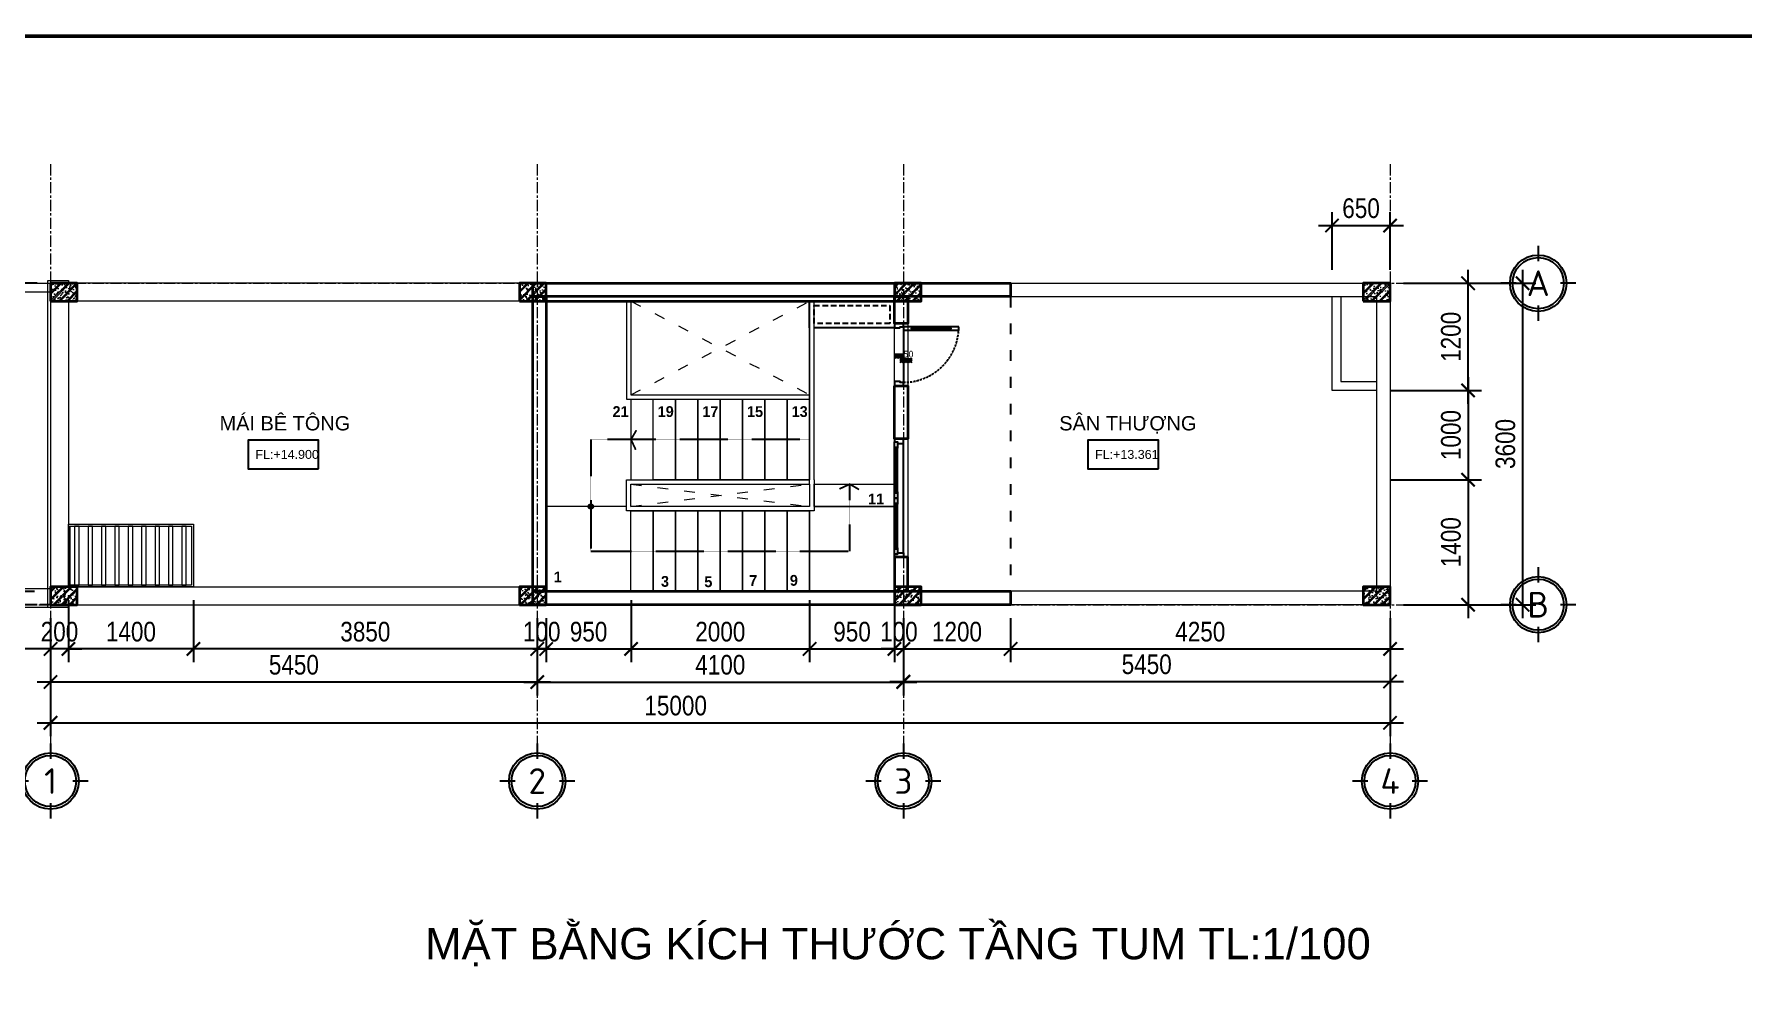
# Model space of a CAD drawing. Header units: inches. Extents: x 236662 to 497023, y -248575 to 81795.
# Drawn here: x 327279 to 346412, y -64520 to -53706 of the extents above; entities that cross this region are included whole.
import ezdxf
from ezdxf.enums import TextEntityAlignment as Align

# ---------------------------------------------------------------- set-up
doc = ezdxf.new("R2010")
doc.units = ezdxf.units.IN
doc.header["$LTSCALE"] = 10
doc.header["$MEASUREMENT"] = 0
for name, pattern in [('ACAD_ISO03W100', [30, 12, -18]), ('CENTER', [2, 1.25, -0.25, 0.25, -0.25]), ('DASHED2', [0.375, 0.25, -0.125]), ('HIDDEN', [0.375, 0.25, -0.125])]:
    doc.linetypes.add(name, pattern=pattern)
for name, color, linetype in [('01. HP_TEXT', 9, 'Continuous'), ('04. HP_CUA', 153, 'Continuous'), ('07. HP_KY HIEU', 43, 'Continuous'), ('08. HP_DIM', 118, 'Continuous'), ('10. HP_VAT DUNG 1', 144, 'Continuous'), ('12. HP_NET KHUAT', 25, 'ACAD_ISO03W100'), ('TEXT', 2, 'Continuous')]:
    doc.layers.add(name, color=color, linetype=linetype)
for name, color, linetype, lineweight in [('02. HP_BE TONG', 1, 'Continuous', 35), ('03. HP_TUONG', 2, 'Continuous', 35), ('05. HP_TRUC', 251, 'CENTER', 5), ('06. HP_THAY 1', 134, 'Continuous', 15), ('06. HP_THAY 2', 147, 'Continuous', 13), ('09_HP_HATCH', 8, 'Continuous', 5), ('14. HP_OPENING', 250, 'ACAD_ISO03W100', 5), ('GHICHU', 7, 'Continuous', 9), ('N KHUAT', 8, 'Continuous', 5)]:
    doc.layers.add(name, color=color, linetype=linetype, lineweight=lineweight)
doc.styles.add('AVO', font='VNI-Avo-Bold.TTF')
doc.styles.add('BAOANNOTE', font='Arial.ttf', dxfattribs={"width": 0.8})
doc.styles.add('ISOCP50', font='ISOCPEUR.TTF')
doc.styles.get("Standard").update_dxf_attribs({"font": 'Arial.ttf'})
doc.styles.add('Tahoma', font='Tahoma.ttf')
doc.styles.add('TEXT (none)', font='Arial.ttf')
doc.styles.add('text2', font='VHELVCN.TTF')
doc.dimstyles.new('AL-100', dxfattribs={"dimtxt": 220, "dimasz": 150, "dimexe": 150, "dimexo": 150, "dimgap": 80, "dimtad": 1, "dimdec": 0, "dimzin": 9, "dimtxsty": 'text2', "dimblk": 'ARCHTICK', "dimcen": 1, "dimdle": 150, "dimclrd": 256, "dimclre": 256, "dimclrt": 7, "dimadec": 0, "dimazin": 0, "dimtfac": 1, "dimtdec": 0, "dimtix": 1, "dimtmove": 2, "dimatfit": 3, "dimldrblk": 'ARCHTICK', "dimfxl": 1, "dimtolj": 1, "dimtzin": 0, "dimlwd": -1, "dimlwe": -1, "dimarcsym": 0})

# ---------------------------------------------------------------- blocks, each defined once
blk = doc.blocks.new('grid test1')
at = {"ltscale": 20}
for p, q in [((0, 440), (0, 260)), ((-260, 0), (-440, 0)), ((440, 0), (260, 0)), ((0, -260), (0, -440))]:
    blk.add_line(p, q, dxfattribs=at)
at = {"color": 251, "ltscale": 20, "true_color": 0x636466}
for radius in [330, 300]:
    blk.add_circle((0, 0), radius, dxfattribs=at)
at = {"layer": '01. HP_TEXT', "color": 2, "ltscale": 20, "true_color": 0xf1eb1f, "style": 'ISOCP50'}
blk.add_attdef('GRID', text='', height=300, dxfattribs=at).set_placement((-37, 0), align=Align.MIDDLE_CENTER)
blk = doc.blocks.new('zcsadsdasd3')
at = {"layer": '05. HP_TRUC', "ltscale": 10}
for p, q in [((-15000, 4933), (-15000, -1554)), ((-9550, 4933), (-9550, -1554)), ((-5450, 4933), (-5450, -1554)), ((0, 4933), (0, -1554)), ((-15930, 3600), (1239, 3600)), ((-15930, 0), (1239, 0))]:
    blk.add_line(p, q, dxfattribs=at)
at = {"layer": '07. HP_KY HIEU', "ltscale": 20}
ref = blk.add_blockref('grid test1', (1659, 3600), dxfattribs=dict(at, xscale=0.9555000001564621, yscale=0.9555000001564621, zscale=0.9555000001564621))
ref.add_attrib('GRID', 'A', dxfattribs={"layer": 'TEXT', "ltscale": 20, "height": 287, "style": 'ISOCP50'}).set_placement((1659, 3600), align=Align.MIDDLE_CENTER)
ref = blk.add_blockref('grid test1', (1659, 0), dxfattribs=dict(at, xscale=0.9555000001564621, yscale=0.9555000001564621, zscale=0.9555000001564621))
ref.add_attrib('GRID', 'B', dxfattribs={"layer": 'TEXT', "ltscale": 20, "height": 287, "style": 'ISOCP50'}).set_placement((1659, 0), align=Align.MIDDLE_CENTER)
ref = blk.add_blockref('grid test1', (-15000, -1975), dxfattribs=dict(at, xscale=0.9555000001564621, yscale=0.9555000001564621, zscale=0.9555000001564621))
ref.add_attrib('GRID', '1', dxfattribs={"layer": 'TEXT', "ltscale": 20, "height": 287, "style": 'ISOCP50'}).set_placement((-15000, -1975), align=Align.MIDDLE_CENTER)
ref = blk.add_blockref('grid test1', (-9550, -1975), dxfattribs=dict(at, xscale=0.9555000001564621, yscale=0.9555000001564621, zscale=0.9555000001564621))
ref.add_attrib('GRID', '2', dxfattribs={"layer": 'TEXT', "ltscale": 20, "height": 287, "style": 'ISOCP50'}).set_placement((-9550, -1975), align=Align.MIDDLE_CENTER)
ref = blk.add_blockref('grid test1', (-5450, -1975), dxfattribs=dict(at, xscale=0.9555000001564621, yscale=0.9555000001564621, zscale=0.9555000001564621))
ref.add_attrib('GRID', '3', dxfattribs={"layer": 'TEXT', "ltscale": 20, "height": 287, "style": 'ISOCP50'}).set_placement((-5450, -1975), align=Align.MIDDLE_CENTER)
ref = blk.add_blockref('grid test1', (0, -1975), dxfattribs=dict(at, xscale=0.9555000001564621, yscale=0.9555000001564621, zscale=0.9555000001564621))
ref.add_attrib('GRID', '4', dxfattribs={"layer": 'TEXT', "ltscale": 20, "height": 287, "style": 'ISOCP50'}).set_placement((0, -1975), align=Align.MIDDLE_CENTER)
blk = doc.blocks.new('_ArchTick')
at = {"color": 0, "linetype": 'ByBlock', "const_width": 0.15}
blk.add_lwpolyline([(-0.5, -0.5), (0.5, 0.5)], dxfattribs=at)
blk = doc.blocks.new('*D929')
at = {"layer": '08. HP_DIM', "transparency": 16777216}
for p, q in [((343336, -58545), (343336, -60245)), ((342612, -58695), (343486, -58695)), ((342612, -60095), (343486, -60095))]:
    blk.add_line(p, q, dxfattribs=at)
at = {"layer": 'Defpoints', "color": 0, "transparency": 16777216}
for p in [(342462, -58695), (342462, -60095), (343336, -60095)]:
    blk.add_point(p, dxfattribs=at)
at = {"layer": '08. HP_DIM', "transparency": 16777216, "xscale": 150, "yscale": 150, "zscale": 150}
for p, rotation in [((343336, -58695), 90), ((343336, -60095), 270)]:
    blk.add_blockref('_ArchTick', p, dxfattribs=dict(at, rotation=rotation))
at = {"layer": '08. HP_DIM', "color": 7, "transparency": 16777216, "insert": (343144, -59395), "char_height": 220, "attachment_point": 5, "rotation": 90, "style": 'text2'}
blk.add_mtext('\\A1;1400', dxfattribs=at)
blk = doc.blocks.new('*D930')
at = {"layer": '08. HP_DIM', "transparency": 16777216}
for p, q in [((333962, -60045), (333962, -60740)), ((333012, -60245), (333012, -60740)), ((332862, -60590), (334112, -60590))]:
    blk.add_line(p, q, dxfattribs=at)
at = {"layer": 'Defpoints', "color": 0, "transparency": 16777216}
for p in [(333962, -59895), (333012, -60095), (333962, -60590)]:
    blk.add_point(p, dxfattribs=at)
at = {"layer": '08. HP_DIM', "transparency": 16777216, "xscale": 150, "yscale": 150, "zscale": 150, "rotation": 180}
blk.add_blockref('_ArchTick', (333012, -60590), dxfattribs=at)
at = {"layer": '08. HP_DIM', "transparency": 16777216, "xscale": 150, "yscale": 150, "zscale": 150}
blk.add_blockref('_ArchTick', (333962, -60590), dxfattribs=at)
at = {"layer": '08. HP_DIM', "color": 7, "transparency": 16777216, "insert": (333487, -60398), "char_height": 220, "attachment_point": 5, "style": 'text2'}
blk.add_mtext('\\A1;950', dxfattribs=at)
blk = doc.blocks.new('*D931')
at = {"layer": '08. HP_DIM', "transparency": 16777216}
for p, q in [((337012, -60245), (337012, -60740)), ((338212, -60245), (338212, -60740)), ((336862, -60590), (338362, -60590))]:
    blk.add_line(p, q, dxfattribs=at)
at = {"layer": 'Defpoints', "color": 0, "transparency": 16777216}
for p in [(337012, -60095), (338212, -60095), (338212, -60590)]:
    blk.add_point(p, dxfattribs=at)
at = {"layer": '08. HP_DIM', "transparency": 16777216, "xscale": 150, "yscale": 150, "zscale": 150, "rotation": 180}
blk.add_blockref('_ArchTick', (337012, -60590), dxfattribs=at)
at = {"layer": '08. HP_DIM', "transparency": 16777216, "xscale": 150, "yscale": 150, "zscale": 150}
blk.add_blockref('_ArchTick', (338212, -60590), dxfattribs=at)
at = {"layer": '08. HP_DIM', "color": 7, "transparency": 16777216, "insert": (337612, -60398), "char_height": 220, "attachment_point": 5, "style": 'text2'}
blk.add_mtext('\\A1;1200', dxfattribs=at)
blk = doc.blocks.new('*D932')
at = {"layer": '08. HP_DIM', "transparency": 16777216}
for p, q in [((338212, -60245), (338212, -60740)), ((342462, -60245), (342462, -60740)), ((338062, -60590), (342612, -60590))]:
    blk.add_line(p, q, dxfattribs=at)
at = {"layer": 'Defpoints', "color": 0, "transparency": 16777216}
for p in [(338212, -60095), (342462, -60095), (342462, -60590)]:
    blk.add_point(p, dxfattribs=at)
at = {"layer": '08. HP_DIM', "transparency": 16777216, "xscale": 150, "yscale": 150, "zscale": 150, "rotation": 180}
blk.add_blockref('_ArchTick', (338212, -60590), dxfattribs=at)
at = {"layer": '08. HP_DIM', "transparency": 16777216, "xscale": 150, "yscale": 150, "zscale": 150}
blk.add_blockref('_ArchTick', (342462, -60590), dxfattribs=at)
at = {"layer": '08. HP_DIM', "color": 7, "transparency": 16777216, "insert": (340337, -60398), "char_height": 220, "attachment_point": 5, "style": 'text2'}
blk.add_mtext('\\A1;4250', dxfattribs=at)
blk = doc.blocks.new('*D933')
at = {"layer": '08. HP_DIM', "transparency": 16777216}
for p, q in [((343336, -57845), (343336, -56345)), ((342612, -56495), (343486, -56495)), ((342462, -57695), (343486, -57695))]:
    blk.add_line(p, q, dxfattribs=at)
at = {"layer": 'Defpoints', "color": 0, "transparency": 16777216}
for p in [(342462, -56495), (343336, -56495), (342312, -57695)]:
    blk.add_point(p, dxfattribs=at)
at = {"layer": '08. HP_DIM', "transparency": 16777216, "xscale": 150, "yscale": 150, "zscale": 150}
for p, rotation in [((343336, -56495), 90), ((343336, -57695), 270)]:
    blk.add_blockref('_ArchTick', p, dxfattribs=dict(at, rotation=rotation))
at = {"layer": '08. HP_DIM', "color": 7, "transparency": 16777216, "insert": (343144, -57095), "char_height": 220, "attachment_point": 5, "rotation": 90, "style": 'text2'}
blk.add_mtext('\\A1;1200', dxfattribs=at)
blk = doc.blocks.new('*D934')
at = {"layer": '08. HP_DIM', "transparency": 16777216}
for p, q in [((333962, -60045), (333962, -60740)), ((335962, -60045), (335962, -60740)), ((333812, -60590), (336112, -60590))]:
    blk.add_line(p, q, dxfattribs=at)
at = {"layer": 'Defpoints', "color": 0, "transparency": 16777216}
for p in [(333962, -59895), (335962, -59895), (335962, -60590)]:
    blk.add_point(p, dxfattribs=at)
at = {"layer": '08. HP_DIM', "transparency": 16777216, "xscale": 150, "yscale": 150, "zscale": 150, "rotation": 180}
blk.add_blockref('_ArchTick', (333962, -60590), dxfattribs=at)
at = {"layer": '08. HP_DIM', "transparency": 16777216, "xscale": 150, "yscale": 150, "zscale": 150}
blk.add_blockref('_ArchTick', (335962, -60590), dxfattribs=at)
at = {"layer": '08. HP_DIM', "color": 7, "transparency": 16777216, "insert": (334962, -60398), "char_height": 220, "attachment_point": 5, "style": 'text2'}
blk.add_mtext('\\A1;2000', dxfattribs=at)
blk = doc.blocks.new('*D935')
at = {"layer": '08. HP_DIM', "transparency": 16777216}
for p, q in [((335962, -60045), (335962, -60740)), ((336912, -60045), (336912, -60740)), ((335812, -60590), (337062, -60590))]:
    blk.add_line(p, q, dxfattribs=at)
at = {"layer": 'Defpoints', "color": 0, "transparency": 16777216}
for p in [(335962, -59895), (336912, -59895), (336912, -60590)]:
    blk.add_point(p, dxfattribs=at)
at = {"layer": '08. HP_DIM', "transparency": 16777216, "xscale": 150, "yscale": 150, "zscale": 150, "rotation": 180}
blk.add_blockref('_ArchTick', (335962, -60590), dxfattribs=at)
at = {"layer": '08. HP_DIM', "transparency": 16777216, "xscale": 150, "yscale": 150, "zscale": 150}
blk.add_blockref('_ArchTick', (336912, -60590), dxfattribs=at)
at = {"layer": '08. HP_DIM', "color": 7, "transparency": 16777216, "insert": (336437, -60398), "char_height": 220, "attachment_point": 5, "style": 'text2'}
blk.add_mtext('\\A1;950', dxfattribs=at)
blk = doc.blocks.new('*D936')
at = {"layer": '08. HP_DIM', "transparency": 16777216}
for p, q in [((343336, -57545), (343336, -58845)), ((342462, -57695), (343486, -57695)), ((342462, -58695), (343486, -58695))]:
    blk.add_line(p, q, dxfattribs=at)
at = {"layer": 'Defpoints', "color": 0, "transparency": 16777216}
for p in [(342312, -57695), (342312, -58695), (343336, -58695)]:
    blk.add_point(p, dxfattribs=at)
at = {"layer": '08. HP_DIM', "transparency": 16777216, "xscale": 150, "yscale": 150, "zscale": 150}
for p, rotation in [((343336, -57695), 90), ((343336, -58695), 270)]:
    blk.add_blockref('_ArchTick', p, dxfattribs=dict(at, rotation=rotation))
at = {"layer": '08. HP_DIM', "color": 7, "transparency": 16777216, "insert": (343144, -58195), "char_height": 220, "attachment_point": 5, "rotation": 90, "style": 'text2'}
blk.add_mtext('\\A1;1000', dxfattribs=at)
blk = doc.blocks.new('*D937')
at = {"layer": '08. HP_DIM', "transparency": 16777216}
for p, q in [((341662, -55849), (342612, -55849)), ((341812, -56345), (341812, -55699)), ((342462, -56345), (342462, -55699))]:
    blk.add_line(p, q, dxfattribs=at)
at = {"layer": 'Defpoints', "color": 0, "transparency": 16777216}
for p in [(342462, -55849), (341812, -56495), (342462, -56495)]:
    blk.add_point(p, dxfattribs=at)
at = {"layer": '08. HP_DIM', "transparency": 16777216, "xscale": 150, "yscale": 150, "zscale": 150, "rotation": 180}
blk.add_blockref('_ArchTick', (341812, -55849), dxfattribs=at)
at = {"layer": '08. HP_DIM', "transparency": 16777216, "xscale": 150, "yscale": 150, "zscale": 150}
blk.add_blockref('_ArchTick', (342462, -55849), dxfattribs=at)
at = {"layer": '08. HP_DIM', "color": 7, "transparency": 16777216, "insert": (342137, -55656), "char_height": 220, "attachment_point": 5, "style": 'text2'}
blk.add_mtext('\\A1;650', dxfattribs=at)
blk = doc.blocks.new('*D970')
at = {"layer": '08. HP_DIM', "transparency": 16777216}
for p, q in [((324972, -56345), (324972, -60245)), ((327312, -56495), (324822, -56495)), ((327312, -60095), (324822, -60095))]:
    blk.add_line(p, q, dxfattribs=at)
at = {"layer": 'Defpoints', "color": 0, "transparency": 16777216}
for p in [(327462, -56495, 6), (324972, -60095), (327462, -60095, 6)]:
    blk.add_point(p, dxfattribs=at)
at = {"layer": '08. HP_DIM', "transparency": 16777216, "xscale": 150, "yscale": 150, "zscale": 150}
for p, rotation in [((324972, -56495), 90), ((324972, -60095), 270)]:
    blk.add_blockref('_ArchTick', p, dxfattribs=dict(at, rotation=rotation))
at = {"layer": '08. HP_DIM', "color": 7, "transparency": 16777216, "insert": (324779, -58295), "char_height": 220, "attachment_point": 5, "rotation": 90, "style": 'text2'}
blk.add_mtext('\\A1;3600', dxfattribs=at)
blk = doc.blocks.new('KHUNG TEN A-3')
at = {"layer": '02. HP_BE TONG', "color": 1, "const_width": 0.5}
blk.add_lwpolyline([(15, 5), (415, 5), (415, 292), (15, 292)], close=True, dxfattribs=at)
blk = doc.blocks.new('*D911')
at = {"layer": '08. HP_DIM', "transparency": 16777216}
for p, q in [((336912, -60045), (336912, -60740)), ((337012, -60245), (337012, -60740)), ((336912, -60590), (336762, -60590)), ((336912, -60590), (337012, -60590)), ((337012, -60590), (337162, -60590))]:
    blk.add_line(p, q, dxfattribs=at)
at = {"layer": 'Defpoints', "color": 0, "transparency": 16777216}
for p in [(336912, -59895), (337012, -60095), (337012, -60590)]:
    blk.add_point(p, dxfattribs=at)
at = {"layer": '08. HP_DIM', "transparency": 16777216, "xscale": 150, "yscale": 150, "zscale": 150}
blk.add_blockref('_ArchTick', (336912, -60590), dxfattribs=at)
at = {"layer": '08. HP_DIM', "transparency": 16777216, "xscale": 150, "yscale": 150, "zscale": 150, "rotation": 180}
blk.add_blockref('_ArchTick', (337012, -60590), dxfattribs=at)
at = {"layer": '08. HP_DIM', "color": 7, "transparency": 16777216, "insert": (336962, -60398), "char_height": 220, "attachment_point": 5, "style": 'text2'}
blk.add_mtext('\\A1;100', dxfattribs=at)
blk = doc.blocks.new('*D912')
at = {"layer": '08. HP_DIM', "transparency": 16777216}
for p, q in [((332912, -60245), (332912, -60740)), ((333012, -60245), (333012, -60740)), ((332912, -60590), (332762, -60590)), ((333012, -60590), (332912, -60590)), ((333012, -60590), (333162, -60590))]:
    blk.add_line(p, q, dxfattribs=at)
at = {"layer": 'Defpoints', "color": 0, "transparency": 16777216}
for p in [(332912, -60095), (333012, -60095), (332912, -60590)]:
    blk.add_point(p, dxfattribs=at)
at = {"layer": '08. HP_DIM', "transparency": 16777216, "xscale": 150, "yscale": 150, "zscale": 150}
blk.add_blockref('_ArchTick', (332912, -60590), dxfattribs=at)
at = {"layer": '08. HP_DIM', "transparency": 16777216, "xscale": 150, "yscale": 150, "zscale": 150, "rotation": 180}
blk.add_blockref('_ArchTick', (333012, -60590), dxfattribs=at)
at = {"layer": '08. HP_DIM', "color": 7, "transparency": 16777216, "insert": (332962, -60398), "char_height": 220, "attachment_point": 5, "style": 'text2'}
blk.add_mtext('\\A1;100', dxfattribs=at)
blk = doc.blocks.new('Level mark - Plan 2')
blk.add_lwpolyline([(12.53, 0.4), (12.53, 3.6), (4.64, 3.6), (4.64, 0.4)], close=True)
at = {"style": 'BAOANNOTE', "flags": 8}
blk.add_attdef('FL%%P0.000', text='', height=2, dxfattribs=at).set_placement((9, 2), align=Align.MIDDLE_CENTER)
blk = doc.blocks.new('*D1316')
at = {"layer": '08. HP_DIM', "transparency": 16777216}
for p, q in [((-15000, -3750), (-15000, -5073)), ((0, -3750), (0, -5073)), ((-15150, -4923), (150, -4923))]:
    blk.add_line(p, q, dxfattribs=at)
at = {"layer": 'Defpoints', "color": 0, "transparency": 16777216}
for p in [(-15000, -3600), (0, -3600), (0, -4923)]:
    blk.add_point(p, dxfattribs=at)
at = {"layer": '08. HP_DIM', "transparency": 16777216, "xscale": 150, "yscale": 150, "zscale": 150, "rotation": 180}
blk.add_blockref('_ArchTick', (-15000, -4923), dxfattribs=at)
at = {"layer": '08. HP_DIM', "transparency": 16777216, "xscale": 150, "yscale": 150, "zscale": 150}
blk.add_blockref('_ArchTick', (0, -4923), dxfattribs=at)
at = {"layer": '08. HP_DIM', "color": 7, "transparency": 16777216, "insert": (-8000, -4731), "char_height": 220, "attachment_point": 5, "style": 'text2'}
blk.add_mtext('\\A1;15000', dxfattribs=at)
blk = doc.blocks.new('*D1317')
at = {"layer": '08. HP_DIM', "transparency": 16777216}
for p, q in [((-9550, -3750), (-9550, -4616)), ((-5450, -3750), (-5450, -4616)), ((-9700, -4466), (-5300, -4466))]:
    blk.add_line(p, q, dxfattribs=at)
at = {"layer": 'Defpoints', "color": 0, "transparency": 16777216}
for p in [(-9550, -3600), (-5450, -3600), (-5450, -4466)]:
    blk.add_point(p, dxfattribs=at)
at = {"layer": '08. HP_DIM', "transparency": 16777216, "xscale": 150, "yscale": 150, "zscale": 150, "rotation": 180}
blk.add_blockref('_ArchTick', (-9550, -4466), dxfattribs=at)
at = {"layer": '08. HP_DIM', "transparency": 16777216, "xscale": 150, "yscale": 150, "zscale": 150}
blk.add_blockref('_ArchTick', (-5450, -4466), dxfattribs=at)
at = {"layer": '08. HP_DIM', "color": 7, "transparency": 16777216, "insert": (-7500, -4274), "char_height": 220, "attachment_point": 5, "style": 'text2'}
blk.add_mtext('\\A1;4100', dxfattribs=at)
blk = doc.blocks.new('*D1318')
at = {"layer": '08. HP_DIM', "transparency": 16777216}
for p, q in [((-5450, -3750), (-5450, -4610)), ((0, -3750), (0, -4610)), ((-5600, -4460), (150, -4460))]:
    blk.add_line(p, q, dxfattribs=at)
at = {"layer": 'Defpoints', "color": 0, "transparency": 16777216}
for p in [(-5450, -3600), (0, -3600), (0, -4460)]:
    blk.add_point(p, dxfattribs=at)
at = {"layer": '08. HP_DIM', "transparency": 16777216, "xscale": 150, "yscale": 150, "zscale": 150, "rotation": 180}
blk.add_blockref('_ArchTick', (-5450, -4460), dxfattribs=at)
at = {"layer": '08. HP_DIM', "transparency": 16777216, "xscale": 150, "yscale": 150, "zscale": 150}
blk.add_blockref('_ArchTick', (0, -4460), dxfattribs=at)
at = {"layer": '08. HP_DIM', "color": 7, "transparency": 16777216, "insert": (-2725, -4268), "char_height": 220, "attachment_point": 5, "style": 'text2'}
blk.add_mtext('\\A1;5450', dxfattribs=at)
blk = doc.blocks.new('COT')
at = {"layer": '09_HP_HATCH'}
h = blk.add_hatch(dxfattribs=at)
h.set_pattern_fill('CHAU-01', color=256, scale=15, pattern_type=2)
h.set_pattern_definition([(50, (-55276.965, -37444.2), (107.58903, -9.41282), [11.25, -123.75]), (355, (-55276.97, -37444.2), (-20.8127, 112.82882), [9, -99]), (100.4514, (-55268, -37444.99), (86.7764, 103.41593), [9.56103, -105.17132]), (46.1842, (-55276.97, -37414.2), (160.08616, -24.82785), [16.875, -185.625]), (96.6356, (-55263.62, -37416.27), (140.1994, 146.11768), [14.34154, -157.75695]), (351.1842, (-55276.97, -37414.2), (140.1993, 146.1178), [13.5, -148.5]), (21, (-55261.965, -37421.7), (89.53606, -60.39283), [11.25, -123.75]), (326, (-55261.97, -37421.7), (36.4973, 108.7725), [9, -99]), (71.4514, (-55254.5, -37426.73), (126.0334, 48.37957), [9.56103, -105.17132]), (37.5, (-55276.965, -37444.2), (1.823978, 49.934078), [0, -97.8, 0, -100.5, 0, -99.375]), (7.5, (-55276.965, -37444.2), (39.46043, 59.161757), [0, -57.3, 0, -95.55, 0, -37.875]), (327.5, (-55310.415, -37444.2), (80.073365, -3.38323), [0, -37.5, 0, -117, 0, -155.25]), (317.5, (-55325.415, -37444.2), (87.477925, 15.01575), [0, -48.75, 0, -77.7, 0, -110.25]), (45, (-55276.965, -37444.2), (-45.07806, 45.07806), []), (45, (-55276.965, -37425.827), (-45.07806, 45.07806), [])])
h.paths.add_polyline_path([(0, -200), (300, -200), (300, 0), (0, 0)])
at = {"layer": '02. HP_BE TONG'}
blk.add_lwpolyline([(0, -200), (300, -200), (300, 0), (0, 0)], close=True, dxfattribs=at)
blk = doc.blocks.new('ádasdwdczxzc')
at = {"layer": '03. HP_TUONG'}
for p in [(-15000, 3600), (-9750, 3600), (-5550, 3600), (-300, 3600), (-15000, 200), (-9750, 200), (-5550, 200), (-300, 200)]:
    blk.add_blockref('COT', p, dxfattribs=at)
blk = doc.blocks.new('*D1319')
at = {"layer": '08. HP_DIM', "transparency": 16777216}
for p, q in [((150, 0), (1634, 0)), ((1484, 150), (1484, -3750)), ((150, -3600), (1634, -3600))]:
    blk.add_line(p, q, dxfattribs=at)
at = {"layer": 'Defpoints', "color": 0, "transparency": 16777216}
for p in [(0, 0), (0, -3600), (1484, -3600)]:
    blk.add_point(p, dxfattribs=at)
at = {"layer": '08. HP_DIM', "transparency": 16777216, "xscale": 150, "yscale": 150, "zscale": 150}
for p, rotation in [((1484, 0), 90), ((1484, -3600), 270)]:
    blk.add_blockref('_ArchTick', p, dxfattribs=dict(at, rotation=rotation))
at = {"layer": '08. HP_DIM', "color": 7, "transparency": 16777216, "insert": (1292, -1800), "char_height": 220, "attachment_point": 5, "rotation": 90, "style": 'text2'}
blk.add_mtext('\\A1;3600', dxfattribs=at)
blk = doc.blocks.new('Step Symbol - Metric')
h = blk.add_hatch()
h.set_pattern_fill('_USER', color=0, angle=45, style=0, pattern_type=0)
h.set_pattern_definition([(45, (0, 4), (-0.70711, 0.70711), [])])
h.paths.add_polyline_path([(8, 0), (8, -3), (-3, -3), (-3, 1), (-8, 1), (-8, 4), (0, 4), (0, 0)])
at = {"color": 0}
blk.add_lwpolyline([(8, 0), (0, 0), (0, 4), (-8, 4)], dxfattribs=at)
blk.add_attdef('Step', (2, 2), '', height=3, dxfattribs=at)
blk = doc.blocks.new('*D1320')
at = {"layer": '08. HP_DIM', "transparency": 16777216}
for p, q in [((-15000, -3750), (-15000, -4616)), ((-9550, -3750), (-9550, -4616)), ((-9400, -4466), (-15150, -4466))]:
    blk.add_line(p, q, dxfattribs=at)
at = {"layer": 'Defpoints', "color": 0, "transparency": 16777216}
for p in [(-15000, -3600), (-9550, -3600), (-15000, -4466)]:
    blk.add_point(p, dxfattribs=at)
at = {"layer": '08. HP_DIM', "transparency": 16777216, "xscale": 150, "yscale": 150, "zscale": 150, "rotation": 180}
blk.add_blockref('_ArchTick', (-15000, -4466), dxfattribs=at)
at = {"layer": '08. HP_DIM', "transparency": 16777216, "xscale": 150, "yscale": 150, "zscale": 150}
blk.add_blockref('_ArchTick', (-9550, -4466), dxfattribs=at)
at = {"layer": '08. HP_DIM', "color": 7, "transparency": 16777216, "insert": (-12275, -4274), "char_height": 220, "attachment_point": 5, "style": 'text2'}
blk.add_mtext('\\A1;5450', dxfattribs=at)
blk = doc.blocks.new('*U163')
at = {"ltscale": 100}
for p, q in [((40, 620), (40, 200)), ((75, 200), (75, 620))]:
    blk.add_line(p, q, dxfattribs=at)
at = {"color": 8, "ltscale": 100}
blk.add_line((40, 100), (660, 100), dxfattribs=at)
at = {"ltscale": 100}
for points in [[(40, 720), (40, 620), (52, 620), (52, 630), (62, 630), (62, 620), (75, 620), (75, 720)], [(62, 200), (62, 190), (52, 190), (52, 200), (40, 200), (40, 100), (75, 100), (75, 200)], [(50, 65), (40, 65), (40, 100), (0, 100), (0, 0), (50, 0)], [(700, 100), (660, 100), (660, 65), (650, 65), (650, 0), (700, 0)]]:
    blk.add_lwpolyline(points, close=True, dxfattribs=at)
at = {"color": 8, "ltscale": 100}
blk.add_lwpolyline([(62, 630), (52, 630), (52, 190), (62, 190)], close=True, dxfattribs=at)
at = {"color": 8, "linetype": 'HIDDEN', "ltscale": 10}
blk.add_arc((40, 100), 620, 360, 90, dxfattribs=at)
blk = doc.blocks.new('*U1315')
for p, q in [((50, 0), (1275, 0)), ((105, 100), (592.5, 100)), ((105, 65), (592.5, 65)), ((732.5, 100), (1220, 100)), ((732.5, 65), (1220, 65))]:
    blk.add_line(p, q)
for points in [[(50, 65), (50, 0), (0, 0), (0, 100), (35, 100), (35, 65)], [(95, 78.5), (105, 78.5), (105, 65), (35, 65), (35, 100), (105, 100), (105, 86.5), (95, 86.5)], [(662.5, 65), (592.5, 65), (592.5, 78.5), (602.5, 78.5), (602.5, 86.5), (592.5, 86.5), (592.5, 100), (662.5, 100)], [(722.5, 78.5), (732.5, 78.5), (732.5, 65), (662.5, 65), (662.5, 100), (732.5, 100), (732.5, 86.5), (722.5, 86.5)], [(1290, 65), (1220, 65), (1220, 78.5), (1230, 78.5), (1230, 86.5), (1220, 86.5), (1220, 100), (1290, 100)], [(1275, 65), (1275, 0), (1325, 0), (1325, 100), (1290, 100), (1290, 65)]]:
    blk.add_lwpolyline(points, close=True)
at = {"color": 8}
for points in [[(95, 86.5), (95, 78.5), (602.5, 78.5), (602.5, 86.5)], [(722.5, 86.5), (722.5, 78.5), (1230, 78.5), (1230, 86.5)]]:
    blk.add_lwpolyline(points, close=True, dxfattribs=at)
blk = doc.blocks.new('CUA TANG TUM')
at = {"layer": '04. HP_CUA'}
for name, p, rotation in [('*U163', (-5550, 3150), 270), ('*U1315', (-5450, 532), 90)]:
    blk.add_blockref(name, p, dxfattribs=dict(at, rotation=rotation))
blk = doc.blocks.new('*D1131')
at = {"layer": '08. HP_DIM', "transparency": 16777216}
for p, q in [((329062, -60045), (329062, -60740)), ((332912, -60245), (332912, -60740)), ((333062, -60590), (328912, -60590))]:
    blk.add_line(p, q, dxfattribs=at)
at = {"layer": 'Defpoints', "color": 0, "transparency": 16777216}
for p in [(329062, -59895, -319), (332912, -60095, -319), (329062, -60590)]:
    blk.add_point(p, dxfattribs=at)
at = {"layer": '08. HP_DIM', "transparency": 16777216, "xscale": 150, "yscale": 150, "zscale": 150, "rotation": 180}
blk.add_blockref('_ArchTick', (329062, -60590), dxfattribs=at)
at = {"layer": '08. HP_DIM', "transparency": 16777216, "xscale": 150, "yscale": 150, "zscale": 150}
blk.add_blockref('_ArchTick', (332912, -60590), dxfattribs=at)
at = {"layer": '08. HP_DIM', "color": 7, "transparency": 16777216, "insert": (330987, -60398), "char_height": 220, "attachment_point": 5, "style": 'text2'}
blk.add_mtext('\\A1;3850', dxfattribs=at)
blk = doc.blocks.new('*D1132')
at = {"layer": '08. HP_DIM', "transparency": 16777216}
for p, q in [((327662, -60045), (327662, -60740)), ((329062, -60045), (329062, -60740)), ((329212, -60590), (327512, -60590))]:
    blk.add_line(p, q, dxfattribs=at)
at = {"layer": 'Defpoints', "color": 0, "transparency": 16777216}
for p in [(327662, -59895, -319), (329062, -59895, -319), (327662, -60590)]:
    blk.add_point(p, dxfattribs=at)
at = {"layer": '08. HP_DIM', "transparency": 16777216, "xscale": 150, "yscale": 150, "zscale": 150, "rotation": 180}
blk.add_blockref('_ArchTick', (327662, -60590), dxfattribs=at)
at = {"layer": '08. HP_DIM', "transparency": 16777216, "xscale": 150, "yscale": 150, "zscale": 150}
blk.add_blockref('_ArchTick', (329062, -60590), dxfattribs=at)
at = {"layer": '08. HP_DIM', "color": 7, "transparency": 16777216, "insert": (328362, -60398), "char_height": 220, "attachment_point": 5, "style": 'text2'}
blk.add_mtext('\\A1;1400', dxfattribs=at)
blk = doc.blocks.new('*D1133')
at = {"layer": '08. HP_DIM', "transparency": 16777216}
for p, q in [((327662, -60045), (327662, -60740)), ((327462, -60245), (327462, -60740)), ((327462, -60590), (327312, -60590)), ((327662, -60590), (327462, -60590)), ((327662, -60590), (327812, -60590))]:
    blk.add_line(p, q, dxfattribs=at)
at = {"layer": 'Defpoints', "color": 0, "transparency": 16777216}
for p in [(327662, -59895, -319), (327462, -60095, -319), (327462, -60590)]:
    blk.add_point(p, dxfattribs=at)
at = {"layer": '08. HP_DIM', "transparency": 16777216, "xscale": 150, "yscale": 150, "zscale": 150}
blk.add_blockref('_ArchTick', (327462, -60590), dxfattribs=at)
at = {"layer": '08. HP_DIM', "transparency": 16777216, "xscale": 150, "yscale": 150, "zscale": 150, "rotation": 180}
blk.add_blockref('_ArchTick', (327662, -60590), dxfattribs=at)
at = {"layer": '08. HP_DIM', "color": 7, "transparency": 16777216, "insert": (327562, -60398), "char_height": 220, "attachment_point": 5, "style": 'text2'}
blk.add_mtext('\\A1;200', dxfattribs=at)
blk = doc.blocks.new('*D1134')
at = {"layer": '08. HP_DIM', "transparency": 16777216}
for p, q in [((326262, -60245), (326262, -60740)), ((327462, -60245), (327462, -60740)), ((327612, -60590), (326112, -60590))]:
    blk.add_line(p, q, dxfattribs=at)
at = {"layer": 'Defpoints', "color": 0, "transparency": 16777216}
for p in [(326262, -60095, -319), (327462, -60095, -319), (326262, -60590)]:
    blk.add_point(p, dxfattribs=at)
at = {"layer": '08. HP_DIM', "transparency": 16777216, "xscale": 150, "yscale": 150, "zscale": 150, "rotation": 180}
blk.add_blockref('_ArchTick', (326262, -60590), dxfattribs=at)
at = {"layer": '08. HP_DIM', "transparency": 16777216, "xscale": 150, "yscale": 150, "zscale": 150}
blk.add_blockref('_ArchTick', (327462, -60590), dxfattribs=at)
at = {"layer": '08. HP_DIM', "color": 7, "transparency": 16777216, "insert": (326862, -60398), "char_height": 220, "attachment_point": 5, "style": 'text2'}
blk.add_mtext('\\A1;1200', dxfattribs=at)
blk = doc.blocks.new('mb tang tum')
at = {"layer": '07. HP_KY HIEU'}
h = blk.add_hatch(color=256, dxfattribs=at)
h.dxf.hatch_style = 1
edge = h.paths.add_edge_path()
edge.add_arc((-8950, -2500), 25, 0, 360)
at = {"layer": '03. HP_TUONG'}
for points in [[(-9600, 0), (-4250, 0), (-4250, -150), (-9600, -150)], [(-9600, -150), (-9450, -150), (-9450, -3450), (-9600, -3450)], [(-9450, -200), (-5550, -200), (-5550, -150), (-9450, -150)], [(-5550, -150), (-5400, -150), (-5400, -450), (-5550, -450)], [(-5550, -1150), (-5400, -1150), (-5400, -1742.5), (-5550, -1742.5)], [(-9600, -3450), (-4250, -3450), (-4250, -3600), (-9600, -3600)]]:
    blk.add_lwpolyline(points, close=True, dxfattribs=at)
blk.add_lwpolyline([(-5550, -3067.5), (-5550, -3450), (-5400, -3450), (-5400, -3067.5), (-5550, -3067.5)], dxfattribs=at)
at = {"layer": '06. HP_THAY 1'}
for p, q in [((-8500, -200), (-8500, -1250)), ((-6500, -2250), (-6500, -200)), ((-6450, -2200), (-6450, -200)), ((-8500, -1250), (-6500, -1250))]:
    blk.add_line(p, q, dxfattribs=at)
for points in [[(-14800, -3600), (-14800, -3630), (-15030, -3630), (-15030, 30), (-14800, 30), (-14800, 0)], [(-9600, 0), (-15000, 0), (-15000, -3600), (-9600, -3600)], [(-4250, 0), (0, 0), (0, -3600), (-4250, -3600)], [(-4250, -150), (-150, -150), (-150, -3450), (-4250, -3450)], [(-9600, -200), (-14800, -200), (-14800, -3400), (-9600, -3400)], [(-8550, -200), (-8550, -1300), (-6500, -1300), (-6500, -200)], [(-6450, -2200), (-6450, -2550), (-8550, -2550), (-8550, -2200), (-6500, -2200)]]:
    blk.add_lwpolyline(points, dxfattribs=at)
for points in [[(-5550, -1742.5), (-5400, -1742.5), (-5400, -3067.5), (-5550, -3067.5)], [(-8500, -2250), (-6500, -2250), (-6500, -2500), (-8500, -2500)], [(-13400, -3400), (-14800, -3400), (-14800, -2700), (-13400, -2700)], [(-13420, -3380), (-14780, -3380), (-14780, -2720), (-13420, -2720)], [(-14730, -3380), (-14680, -3380), (-14680, -2720), (-14730, -2720)], [(-14580, -3380), (-14530, -3380), (-14530, -2720), (-14580, -2720)], [(-14430, -3380), (-14380, -3380), (-14380, -2720), (-14430, -2720)], [(-14280, -3380), (-14230, -3380), (-14230, -2720), (-14280, -2720)], [(-14130, -3380), (-14080, -3380), (-14080, -2720), (-14130, -2720)], [(-13980, -3380), (-13930, -3380), (-13930, -2720), (-13980, -2720)], [(-13830, -3380), (-13780, -3380), (-13780, -2720), (-13830, -2720)], [(-13680, -3380), (-13630, -3380), (-13630, -2720), (-13680, -2720)], [(-13530, -3380), (-13480, -3380), (-13480, -2720), (-13530, -2720)]]:
    blk.add_lwpolyline(points, close=True, dxfattribs=at)
at = {"layer": '06. HP_THAY 2'}
blk.add_line((-8500, -1300), (-8500, -2200), dxfattribs=at)
for points in [[(-15900, 30), (-16280, 30), (-16280, -2780), (-15900, -2780)], [(-15900, 0), (-15000, 0), (-15000, -100), (-15900, -100)], [(-5550, -450), (-5400, -450), (-5400, -1150), (-5550, -1150)], [(-8250, -2200), (-8250, -1300), (-8000, -1300), (-8000, -2200)], [(-8000, -2200), (-8000, -1300), (-7750, -1300), (-7750, -2200)], [(-7750, -2200), (-7750, -1300), (-7500, -1300), (-7500, -2200)], [(-7500, -2200), (-7500, -1300), (-7250, -1300), (-7250, -2200)], [(-7250, -2200), (-7250, -1300), (-7000, -1300), (-7000, -2200)], [(-7000, -2200), (-7000, -1300), (-6750, -1300), (-6750, -2200)], [(-6750, -2200), (-6750, -1300), (-6500, -1300), (-6500, -2200)], [(-6450, -2250), (-5550, -2250), (-5550, -2500), (-6450, -2500)], [(-8500, -3450), (-8500, -2550), (-8250, -2550), (-8250, -3450)], [(-8250, -3450), (-8250, -2550), (-8000, -2550), (-8000, -3450)], [(-8000, -3450), (-8000, -2550), (-7750, -2550), (-7750, -3450)], [(-7750, -3450), (-7750, -2550), (-7500, -2550), (-7500, -3450)], [(-7500, -3450), (-7500, -2550), (-7250, -2550), (-7250, -3450)], [(-7250, -3450), (-7250, -2550), (-7000, -2550), (-7000, -3450)], [(-7000, -3450), (-7000, -2550), (-6750, -2550), (-6750, -3450)], [(-6750, -3450), (-6750, -2550), (-6500, -2550), (-6500, -3450)], [(-16150, -2780), (-16050, -2780), (-16050, -3420), (-16150, -3420)], [(-16230, -3420), (-15000, -3420), (-15000, -3630), (-16230, -3630)]]:
    blk.add_lwpolyline(points, close=True, dxfattribs=at)
for points in [[(-150, -1200), (-650, -1200), (-650, -150), (-550, -150), (-550, -1100), (-150, -1100)], [(-6450, -2200), (-6450, -2250), (-5550, -2250), (-5550, -200), (-6500, -200), (-6500, -2200)], [(-8550, -2500), (-9450, -2500), (-9450, -3450), (-8500, -3450), (-8500, -2550)], [(-6450, -2500), (-5550, -2500), (-5550, -3450), (-6500, -3450), (-6500, -2550)], [(-6450, -2500), (-6450, -2550), (-6500, -2550)], [(-16050, -2780), (-16050, -3420), (-15350, -3420), (-15350, -2750), (-15900, -2750)]]:
    blk.add_lwpolyline(points, dxfattribs=at)
at = {"layer": '07. HP_KY HIEU', "linetype": 'DASHED2'}
blk.add_lwpolyline([(-6500, -1750), (-8950, -1750), (-8950, -3000), (-6050, -3000), (-6050, -2250)], dxfattribs=at)
at = {"layer": '07. HP_KY HIEU'}
blk.add_circle((-8950, -2500), 25, dxfattribs=at)
at = {"layer": '12. HP_NET KHUAT'}
blk.add_line((-4250, -150), (-4250, -3450), dxfattribs=at)
for points in [[(-15930, 0), (-16250, 0), (-16250, -2750), (-15930, -2750)], [(-16200, -3450), (-15000, -3450), (-15000, -3600), (-16200, -3600)]]:
    blk.add_lwpolyline(points, close=True, dxfattribs=at)
at = {"layer": '14. HP_OPENING'}
for p, q in [((-8500, -200), (-6500, -1250)), ((-8500, -1250), (-6500, -200)), ((-8500, -2250), (-6500, -2500)), ((-8500, -2500), (-6500, -2250))]:
    blk.add_line(p, q, dxfattribs=at)
at = {"layer": 'N KHUAT', "linetype": 'Continuous', "const_width": 20}
for points in [[(-8446.4, -1865.5), (-8500, -1750), (-8439.4, -1646)], [(-6165.5, -2303.6), (-6050, -2250), (-5946, -2310.6)]]:
    blk.add_lwpolyline(points, dxfattribs=at)
ref = blk.add_blockref('Level mark - Plan 2', (-13250.6, -2117.1), dxfattribs=dict(xscale=100, yscale=100, zscale=100))
ref.add_attrib('FL%%P0.000', 'FL:+14.900', dxfattribs={"height": 100, "style": 'BAOANNOTE'}).set_placement((-12350.6, -1917.1), align=Align.MIDDLE_CENTER)
ref = blk.add_blockref('Level mark - Plan 2', (-3847.6, -2117.1), dxfattribs=dict(xscale=100, yscale=100, zscale=100))
ref.add_attrib('FL%%P0.000', 'FL:+13.361', dxfattribs={"height": 100, "style": 'BAOANNOTE'}).set_placement((-2947.6, -1917.1), align=Align.MIDDLE_CENTER)
at = {"layer": '07. HP_KY HIEU'}
ref = blk.add_blockref('Step Symbol - Metric', (-5450, -850), dxfattribs=dict(at, xscale=12.5, yscale=12.5, zscale=12.5))
ref.add_attrib('Step', '50', (-5449, -831.6), dxfattribs={"layer": '0', "color": 7, "height": 75, "style": 'Tahoma'})
at = {"layer": '08. HP_DIM'}
blk.add_blockref('ádasdwdczxzc', (0, -3600), dxfattribs=at)
at = {"layer": '01. HP_TEXT', "style": 'TEXT (none)'}
for s, height, p in [('MÁI BÊ TÔNG', 159.876, (-13107.6, -1648.3)), ('SÂN THƯỢNG', 159.88, (-3704.5, -1648.3))]:
    blk.add_text(s, height=height, dxfattribs=at).set_placement(p)
at = {"layer": 'GHICHU', "color": 0, "linetype": 'Continuous', "style": 'AVO'}
for s, p in [('21', (-8706.7, -1497.8)), ('19', (-8201.3, -1497.8)), ('17', (-7701.3, -1497.8)), ('15', (-7201.3, -1497.8)), ('13', (-6701.3, -1497.8)), ('11', (-5844.7, -2476.2)), ('1', (-9364.4, -3349.4)), ('3', (-8164.4, -3399.4)), ('5', (-7679.1, -3403.5)), ('7', (-7176.8, -3390.1)), ('9', (-6721.2, -3387.9))]:
    blk.add_text(s, height=121, dxfattribs=at).set_placement(p)
at = {"layer": '08. HP_DIM'}
dim = blk.add_linear_dim(base=(1483.9, -3600), p1=(0, 0), p2=(0, -3600), angle=90, dimstyle='AL-100', dxfattribs=at)
dim.commit()
dim.dimension.update_dxf_attribs({"geometry": '*D1319', "text_midpoint": (1291.5, -1800)})
dim = blk.add_linear_dim(base=(0, -4922.9), p1=(-15000, -3600), p2=(0, -3600), dimstyle='AL-100', dxfattribs=at)
dim.commit()
dim.dimension.update_dxf_attribs({"geometry": '*D1316', "text_midpoint": (-8000, -4730.6), "dimtype": 128})
for base, p1, p2, picture, middle in [((-15000, -4466), (-9550, -3600), (-15000, -3600), '*D1320', (-12275, -4273.6)), ((-5450, -4466), (-9550, -3600), (-5450, -3600), '*D1317', (-7500, -4273.6)), ((0, -4460.1), (-5450, -3600), (0, -3600), '*D1318', (-2725, -4267.7))]:
    dim = blk.add_linear_dim(base=base, p1=p1, p2=p2, dimstyle='AL-100', dxfattribs=at)
    dim.commit()
    dim.dimension.update_dxf_attribs({"geometry": picture, "text_midpoint": middle})

msp = doc.modelspace()

# ---------------------------------------------------------------- linework, layer by layer
at = {"layer": '10. HP_VAT DUNG 1'}
msp.add_lwpolyline([(335961.9, -56994.8), (335961.9, -56994.8), (335961.9, -56694.8), (336911.9, -56694.8), (336911.9, -56994.8), (336011.9, -56994.8)], dxfattribs=at)
msp.add_lwpolyline([(335961.9, -56994.8), (335961.9, -56994.8), (335961.9, -56694.8), (336911.9, -56694.8), (336911.9, -56994.8), (336011.9, -56994.8)], dxfattribs=at)
at = {"layer": '10. HP_VAT DUNG 1', "linetype": 'DASHED2', "ltscale": 25}
msp.add_lwpolyline([(336011.9, -56744.8), (336861.9, -56744.8), (336861.9, -56944.8), (336011.9, -56944.8)], close=True, dxfattribs=at)
msp.add_lwpolyline([(336011.9, -56744.8), (336861.9, -56744.8), (336861.9, -56944.8), (336011.9, -56944.8)], close=True, dxfattribs=at)

# ---------------------------------------------------------------- block references
at = {"color": 1, "xscale": 83.85096877510341, "yscale": 83.85096877510341, "zscale": 83.85096877510341}
msp.add_blockref('KHUNG TEN A-3', (317662, -78211.3, 30.8), dxfattribs=at)
msp.add_blockref('mb tang tum', (342461.9, -56494.8))
at = {"layer": '08. HP_DIM'}
for name in ['zcsadsdasd3', 'CUA TANG TUM']:
    msp.add_blockref(name, (342461.9, -60094.8), dxfattribs=at)

# ---------------------------------------------------------------- texts
at = {"layer": '01. HP_TEXT', "style": 'TEXT (none)'}
msp.add_text('MẶT BẰNG KÍCH THƯỚC TẦNG TUM TL:1/100', height=350, dxfattribs=at).set_placement((331657.2, -64065.4))

# ---------------------------------------------------------------- dimensions: what is measured, and where the dimension line sits
at = {"layer": '08. HP_DIM'}
for base, p1, p2, picture, middle in [((342461.9, -55848.7), (341811.9, -56494.8), (342461.9, -56494.8), '*D937', (342136.9, -55656.3)), ((327461.9, -60590.5, 318.6), (327661.9, -59894.8), (327461.9, -60094.8), '*D1133', (327561.9, -60398.1, 318.6)), ((327661.9, -60590.5, 318.6), (329061.9, -59894.8), (327661.9, -59894.8), '*D1132', (328361.9, -60398.1, 318.6)), ((329061.9101, -60590.4897, 318.6113), (332912.3818, -60094.8038), (329061.9101, -59894.8038), '*D1131', (330987.146, -60398.143, 318.6113)), ((333961.9, -60590.5), (333011.9, -60094.8), (333961.9, -59894.8), '*D930', (333486.9, -60398.1)), ((335961.9, -60590.5), (333961.9, -59894.8), (335961.9, -59894.8), '*D934', (334961.9, -60398.1)), ((336911.9, -60590.5), (335961.9, -59894.8), (336911.9, -59894.8), '*D935', (336436.9, -60398.1)), ((337011.9, -60590.5), (336911.9, -59894.8), (337011.9, -60094.8), '*D911', (336961.9, -60398.1)), ((326261.9, -60590.5, 318.6), (327461.9, -60094.8), (326261.9, -60094.8), '*D1134', (326861.9, -60398.1, 318.6)), ((332912.3818, -60590.4897), (333011.9101, -60094.8038), (332912.3818, -60094.8038), '*D912', (332962.146, -60398.143)), ((338211.9, -60590.5), (337011.9, -60094.8), (338211.9, -60094.8), '*D931', (337611.9, -60398.1)), ((342461.9, -60590.5), (338211.9, -60094.8), (342461.9, -60094.8), '*D932', (340336.9, -60398.1))]:
    dim = msp.add_linear_dim(base=base, p1=p1, p2=p2, dimstyle='AL-100', dxfattribs=at)
    dim.commit()
    dim.dimension.update_dxf_attribs({"geometry": picture, "text_midpoint": middle})
for base, p1, p2, picture, middle in [((324971.6, -60094.8, -6.3), (327461.9, -56494.8), (327461.9, -60094.8), '*D970', (324779.3, -58294.8, -6.3)), ((343336.4, -56494.8), (342311.9, -57694.8), (342461.9, -56494.8), '*D933', (343144.1, -57094.8)), ((343336.4, -58694.8), (342311.9, -57694.8), (342311.9, -58694.8), '*D936', (343144.1, -58194.8)), ((343336.4, -60094.8), (342461.9, -58694.8), (342461.9, -60094.8), '*D929', (343144.1, -59394.8))]:
    dim = msp.add_linear_dim(base=base, p1=p1, p2=p2, angle=90, dimstyle='AL-100', dxfattribs=at)
    dim.commit()
    dim.dimension.update_dxf_attribs({"geometry": picture, "text_midpoint": middle})

doc.saveas('drawing.dxf')
